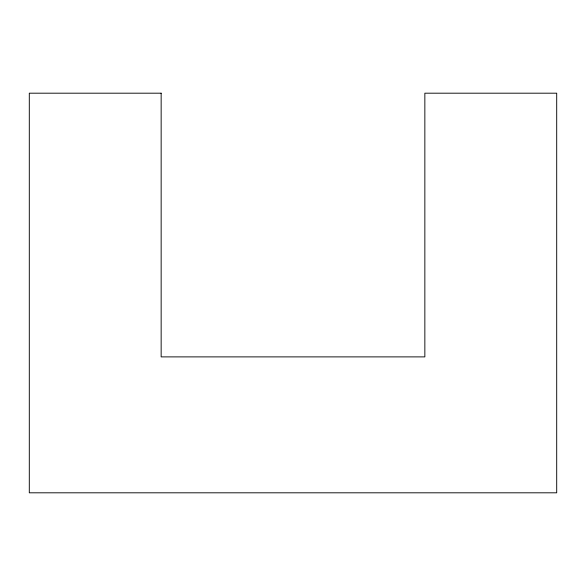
<?xml version="1.0" encoding="UTF-8"?>
<svg xmlns="http://www.w3.org/2000/svg" width="586" height="586" viewBox="0 0 586 586"><rect width="100%" height="100%" fill="white"/><g stroke="black" fill="none" stroke-linecap="round" stroke-linejoin="round"><path stroke-width="0.88" d="M161.15 93.189L29.3 93.189L29.3 492.811L556.7 492.811L556.7 93.189L424.85 93.189L424.85 356.889L161.15 356.889L161.15 93.189"/></g></svg>
